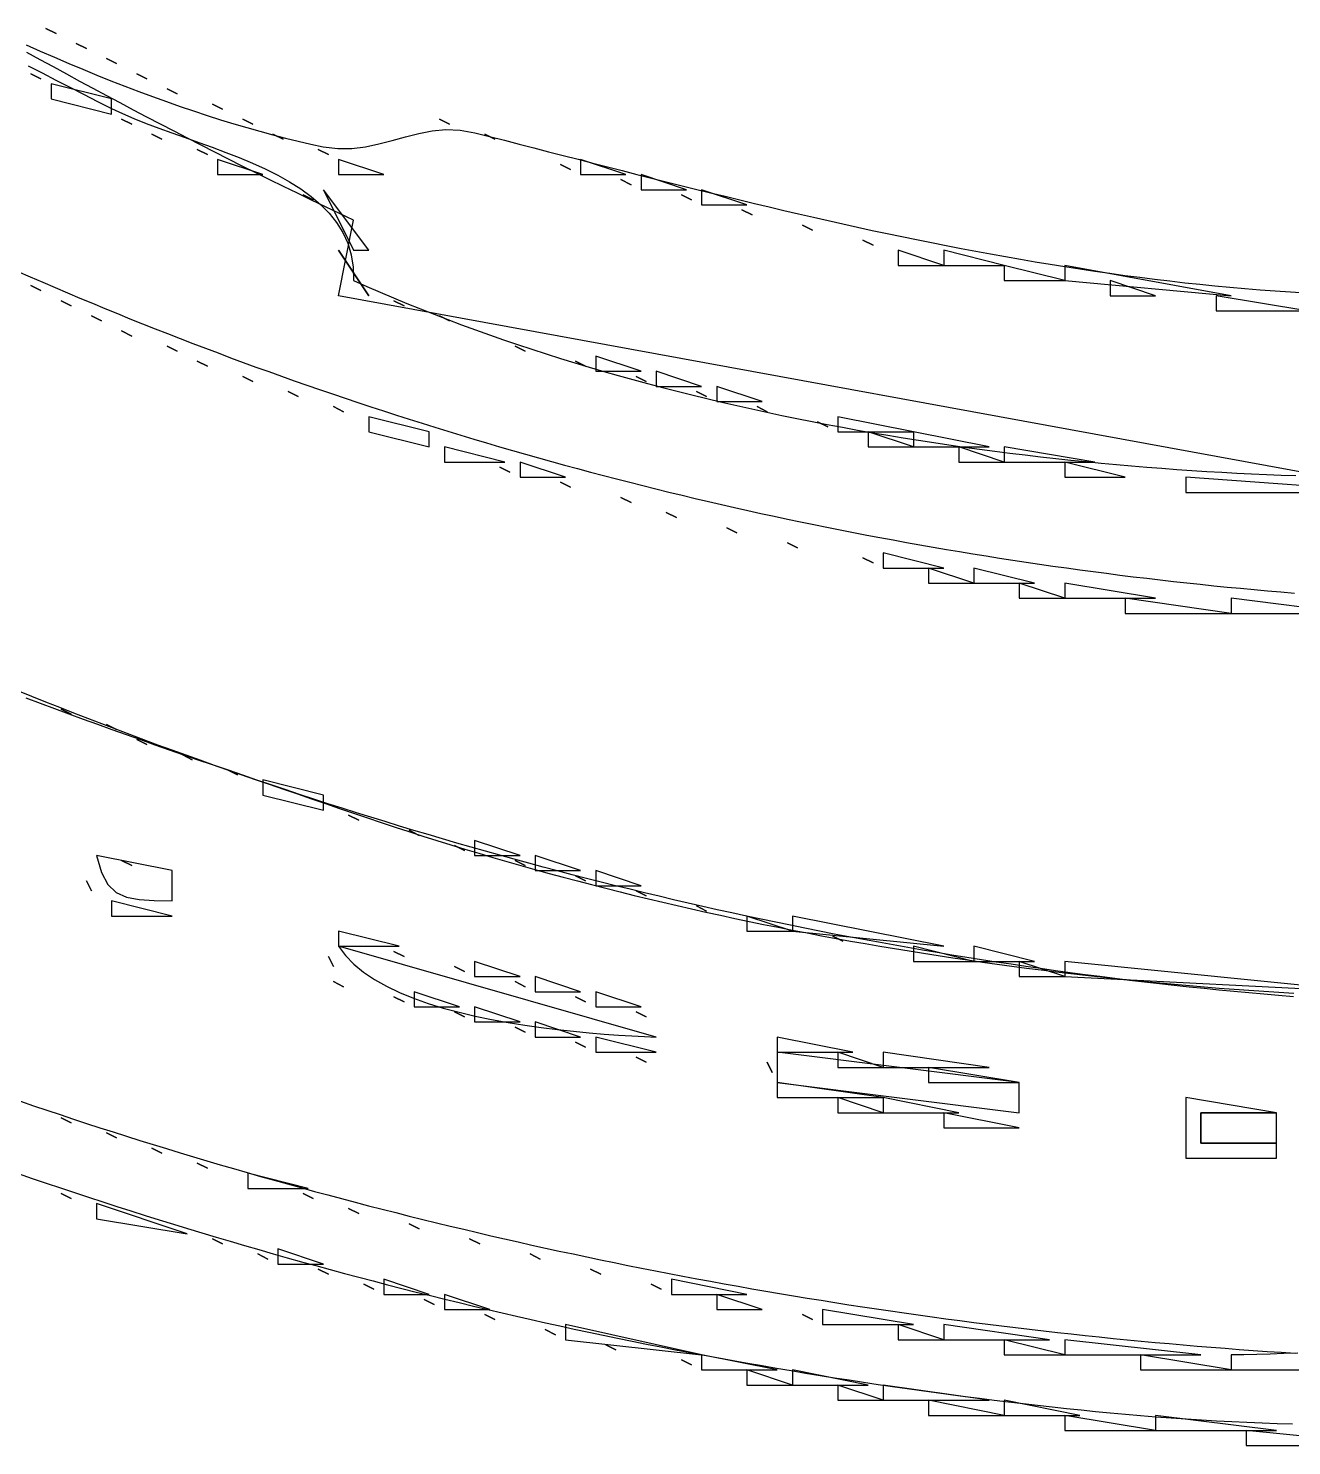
# Model space of a CAD drawing. Extents: x 0 to 1288, y 0 to 860.
# Drawn here: x 229.5 to 313, y 198 to 291.7 of the extents above; entities that cross this region are included whole.
import ezdxf

# ---------------------------------------------------------------- set-up
doc = ezdxf.new("R2010")
doc.units = 0
for name, color, linetype in [('C19', 19, 'CONTINUOUS'), ('C250', 250, 'CONTINUOUS'), ('C251', 251, 'CONTINUOUS'), ('C252', 252, 'CONTINUOUS'), ('C253', 253, 'CONTINUOUS'), ('C254', 254, 'CONTINUOUS'), ('C29', 29, 'CONTINUOUS'), ('C37', 37, 'CONTINUOUS'), ('C47', 47, 'CONTINUOUS'), ('C59', 59, 'CONTINUOUS'), ('C7', 7, 'CONTINUOUS')]:
    doc.layers.add(name, color=color, linetype=linetype)

msp = doc.modelspace()

# ---------------------------------------------------------------- linework, layer by layer
at = {"layer": 'C19'}
for points in [[(229.3255, 247.4222), (230.2739, 247.0681), (231.2229, 246.7168), (232.1724, 246.3681), (233.1222, 246.022), (234.0721, 245.6784), (235.022, 245.3372), (235.9717, 244.9982), (236.921, 244.6614), (237.8697, 244.3266), (238.8178, 243.9937), (239.7649, 243.6627), (240.711, 243.3335), (241.6559, 243.0058), (242.5994, 242.6797), (243.5413, 242.355), (244.4815, 242.0317), (245.4197, 241.7095), (246.3559, 241.3885), (247.2899, 241.0684), (248.2215, 240.7493), (249.1504, 240.431), (250.0766, 240.1133), (251, 239.7963)], [(251, 239.7962), (251.9116, 239.4852), (252.8251, 239.1785), (253.7404, 238.876), (254.6574, 238.5776), (255.5762, 238.2834), (256.4967, 237.9934), (257.4189, 237.7075), (258.3427, 237.4258), (259.2683, 237.1481), (260.1955, 236.8747), (261.1243, 236.6053), (262.0547, 236.34), (262.9867, 236.0788), (263.9203, 235.8217), (264.8554, 235.5686), (265.7921, 235.3197), (266.7302, 235.0747), (267.6699, 234.8339), (268.611, 234.597), (269.5535, 234.3642), (270.4975, 234.1354), (271.4428, 233.9106), (272.3896, 233.6898), (273.3377, 233.473), (274.2872, 233.2602), (275.238, 233.0514), (276.1901, 232.8465), (277.1434, 232.6455), (278.0981, 232.4485), (279.054, 232.2554), (280.0111, 232.0663), (280.9694, 231.8811), (281.9289, 231.6997), (282.8896, 231.5223), (283.8514, 231.3487), (284.8143, 231.1791), (285.7784, 231.0133), (286.7435, 230.8513), (287.7097, 230.6932), (288.6769, 230.5389), (289.6452, 230.3885), (290.6144, 230.2419), (291.5847, 230.0991), (292.5559, 229.9601), (293.528, 229.8248), (294.5011, 229.6934), (295.4751, 229.5657), (296.45, 229.4418), (297.4257, 229.3217), (298.4023, 229.2053), (299.3797, 229.0926), (300.3579, 228.9837), (301.3368, 228.8784), (302.3166, 228.7769), (303.2971, 228.6791), (304.2783, 228.585), (305.2602, 228.4945), (306.2429, 228.4077), (307.2261, 228.3246), (308.21, 228.2451), (309.1946, 228.1693), (310.1797, 228.0971), (311.1655, 228.0285), (312.1517, 227.9635), (313.1386, 227.9021)], [(249.333328, 230.333328), (249.666672, 229.666672), (249.333328, 230.333328)], [(228.827, 215.9853), (229.7561, 215.6663), (230.686, 215.3502), (231.6168, 215.037), (232.5484, 214.7267), (233.4809, 214.4193), (234.4141, 214.1148), (235.3482, 213.8131), (236.283, 213.5144), (237.2187, 213.2185), (238.1551, 212.9256), (239.0922, 212.6356), (240.0301, 212.3485), (240.9687, 212.0643), (241.908, 211.783), (242.848, 211.5046), (243.7887, 211.2292), (244.73, 210.9566), (245.672, 210.6871), (246.6147, 210.4204), (247.558, 210.1567), (248.5019, 209.8959), (249.4465, 209.6381), (250.3916, 209.3832), (251.3373, 209.1312), (252.2836, 208.8822), (253.2304, 208.6362), (254.1778, 208.3931), (255.1257, 208.153), (256.0741, 207.9158), (257.0231, 207.6816), (257.9725, 207.4504), (258.9224, 207.2222), (259.8728, 206.9969), (260.8236, 206.7746), (261.7749, 206.5553), (262.7266, 206.3389), (263.6787, 206.1256), (264.6312, 205.9153), (265.5842, 205.7079), (266.5375, 205.5036), (267.4911, 205.3022), (268.4451, 205.1039), (269.3995, 204.9085), (270.3542, 204.7162), (271.3091, 204.5269), (272.2644, 204.3406), (273.22, 204.1573), (274.1759, 203.977), (275.132, 203.7998), (276.0884, 203.6256), (277.045, 203.4544), (278.0018, 203.2863), (278.9589, 203.1212), (279.9161, 202.9591), (280.8735, 202.8001), (281.8311, 202.6441), (282.7889, 202.4912), (283.7468, 202.3414), (284.7049, 202.1946), (285.663, 202.0508), (286.6213, 201.9101), (287.5797, 201.7725), (288.5381, 201.638), (289.4967, 201.5065), (290.4553, 201.3781), (291.4139, 201.2528), (292.3726, 201.1306), (293.3313, 201.0114), (294.2899, 200.8954), (295.2486, 200.7824), (296.2073, 200.6725), (297.166, 200.5657), (298.1245, 200.4621), (299.0831, 200.3615), (300.0416, 200.264), (301, 200.1697), (302.0078, 200.0754), (303.0148, 199.9879), (304.0211, 199.9068), (305.0266, 199.832), (306.0314, 199.7633), (307.0355, 199.7006), (308.039, 199.6436), (309.0419, 199.5921), (310.0441, 199.546), (311.0458, 199.5051), (312.047, 199.4692), (313.0476, 199.4381)]]:
    msp.add_lwpolyline(points, dxfattribs=at)
at = {"layer": 'C250'}
for points in [[(248.666672, 283.666656), (249.333328, 283.333344), (248.666672, 283.666656)], [(247.666672, 280.666656), (248.333328, 280.333344), (247.666672, 280.666656)], [(250, 277), (252, 274), (250, 277)], [(229.666672, 274.666656), (230.333328, 274.333344), (229.666672, 274.666656)], [(301, 275), (301, 274), (304, 274), (301, 275)], [(233.666672, 272.666656), (234.333328, 272.333344), (233.666672, 272.666656)], [(256.666656, 272.666656), (257.333344, 272.333344), (256.666656, 272.666656)], [(265.666656, 269.666656), (266.333344, 269.333344), (265.666656, 269.666656)], [(269.666656, 268.666656), (270.333344, 268.333344), (269.666656, 268.666656)], [(273.666656, 267.666656), (274.333344, 267.333344), (273.666656, 267.666656)], [(283, 266), (283, 265), (288, 265), (283, 266)], [(285, 265), (285, 264), (288, 264), (285, 265)], [(291, 264), (291, 263), (294, 263), (291, 264)], [(294, 264), (294, 263), (300, 263), (294, 264)], [(264.666656, 261.666656), (265.333344, 261.333344), (264.666656, 261.666656)], [(236.666672, 244.666672), (237.333328, 244.333328), (236.666672, 244.666672)], [(239.666672, 243.666672), (240.333328, 243.333328), (239.666672, 243.666672)], [(245, 242), (245, 241), (249, 240), (249, 241), (245, 242)], [(250.666672, 239.666672), (251.333328, 239.333328), (250.666672, 239.666672)], [(254.666672, 238.666672), (255.333328, 238.333328), (254.666672, 238.666672)], [(257.666656, 237.666672), (258.333344, 237.333328), (257.666656, 237.666672)], [(263, 237), (263, 236), (266, 236), (263, 237)], [(261.666656, 236.666672), (262.333344, 236.333328), (261.666656, 236.666672)], [(265.666656, 235.666672), (266.333344, 235.333328), (265.666656, 235.666672)], [(277, 233), (277, 232), (280, 232), (277, 233)], [(280, 233), (280, 232), (290, 231), (280, 233)], [(282.666656, 231.666672), (283.333344, 231.333328), (282.666656, 231.666672)], [(288, 231), (288, 230), (292, 230), (288, 231)], [(292, 231), (292, 230), (296, 230), (292, 231)], [(295, 230), (295, 229), (298, 229), (295, 230)], [(263, 229), (263, 228), (266, 228), (263, 229)], [(253.666672, 227.666672), (254.333328, 227.333328), (253.666672, 227.666672)], [(257.666656, 226.666672), (258.333344, 226.333328), (257.666656, 226.666672)], [(261.666656, 225.666672), (262.333344, 225.333328), (261.666656, 225.666672)], [(265.666656, 224.666672), (266.333344, 224.333328), (265.666656, 224.666672)], [(279, 224), (279, 222), (295, 220), (295, 222), (279, 224)], [(289, 223), (289, 222), (295, 222), (289, 223)], [(283, 221), (283, 220), (286, 220), (283, 221)], [(247.666672, 214.666672), (248.333328, 214.333328), (247.666672, 214.666672)], [(244.666672, 210.666672), (245.333328, 210.333328), (244.666672, 210.666672)], [(251.666672, 208.666672), (252.333328, 208.333328), (251.666672, 208.666672)], [(255.666672, 207.666672), (256.333344, 207.333328), (255.666672, 207.666672)], [(259.666656, 206.666672), (260.333344, 206.333328), (259.666656, 206.666672)], [(265, 206), (265, 205), (274, 204), (265, 206)], [(313.4105, 204.1222), (312.4903, 204.0803), (311.588, 204.0463), (310.7049, 204.0211), (309.8419, 204.0054), (309, 204)], [(309, 204), (309, 203), (354, 203)], [(277, 203), (277, 202), (280, 202), (277, 203)], [(283, 202), (283, 201), (286, 201), (283, 202)], [(286, 202), (286, 201), (293, 201), (286, 202)], [(289, 201), (289, 200), (294, 200), (289, 201)], [(294, 201), (294, 200), (299, 200), (294, 201)], [(298, 200), (298, 199), (304, 199), (298, 200)], [(310, 199), (310, 198), (320, 198), (310, 199)]]:
    msp.add_lwpolyline(points, dxfattribs=at)
at = {"layer": 'C251'}
for points in [[(236.666672, 288.666656), (237.333328, 288.333344), (236.666672, 288.666656)], [(242, 283), (242, 282), (245, 282), (242, 283)], [(250, 283), (250, 282), (253, 282), (250, 283)], [(249, 281), (251, 277), (252, 277), (249, 281)], [(274, 281), (274, 280), (277, 280), (274, 281)], [(276.666656, 279.666656), (277.333344, 279.333344), (276.666656, 279.666656)], [(280.666656, 278.666656), (281.333344, 278.333344), (280.666656, 278.666656)], [(231.666672, 273.666656), (232.333328, 273.333344), (231.666672, 273.666656)], [(253.666672, 273.666656), (254.333328, 273.333344), (253.666672, 273.666656)], [(277.666656, 266.666656), (278.333344, 266.333344), (277.666656, 266.666656)], [(288, 265), (288, 264), (293, 264), (288, 265)], [(262, 263), (262, 262), (265, 262), (262, 263)], [(268.666656, 260.666656), (269.333344, 260.333344), (268.666656, 260.666656)], [(271.666656, 259.666656), (272.333344, 259.333344), (271.666656, 259.666656)], [(275.666656, 258.666656), (276.333344, 258.333344), (275.666656, 258.666656)], [(231.666672, 246.666672), (232.333328, 246.333328), (231.666672, 246.666672)], [(242.666672, 242.666672), (243.333328, 242.333328), (242.666672, 242.666672)], [(249.666672, 228.666672), (250.333328, 228.333328), (249.666672, 228.666672)], [(255, 228), (255, 227), (258, 227), (255, 228)], [(259, 227), (259, 226), (262, 226), (259, 227)], [(307, 220), (307, 218), (312, 218), (312, 220), (307, 220)], [(234, 214), (234, 213), (240, 212), (234, 214)], [(250.666672, 213.666672), (251.333328, 213.333328), (250.666672, 213.666672)], [(254.666672, 212.666672), (255.333328, 212.333328), (254.666672, 212.666672)], [(241.666672, 211.666672), (242.333328, 211.333328), (241.666672, 211.666672)], [(246, 211), (246, 210), (249, 210), (246, 211)], [(258.666656, 211.666672), (259.333344, 211.333328), (258.666656, 211.666672)], [(248.666672, 209.666672), (249.333328, 209.333328), (248.666672, 209.666672)], [(253, 209), (253, 208), (256, 208), (253, 209)], [(257, 208), (257, 207), (260, 207), (257, 208)], [(267.666656, 204.666672), (268.333344, 204.333328), (267.666656, 204.666672)], [(274, 204), (274, 203), (279, 203), (274, 204)], [(280, 203), (280, 202), (285, 202), (280, 203)]]:
    msp.add_lwpolyline(points, dxfattribs=at)
at = {"layer": 'C252'}
for points in [[(230.666672, 291.666656), (231.333328, 291.333344), (230.666672, 291.666656)], [(234.666672, 289.666656), (235.333328, 289.333344), (234.666672, 289.666656)], [(229.4945, 289.1991), (230.4038, 288.7254), (231.3163, 288.2529), (232.232, 287.7816), (233.1512, 287.3114), (234.0738, 286.8422), (235, 286.3742), (235.7172, 286.0329), (236.4814, 285.7038), (237.2854, 285.3836), (238.1223, 285.0692), (238.9852, 284.7572), (239.8669, 284.4445), (240.7606, 284.1278), (241.6592, 283.8038), (242.5557, 283.4694), (243.4431, 283.1214), (244.3145, 282.7563), (245.1629, 282.3712), (245.9812, 281.9626), (246.7625, 281.5274), (247.4997, 281.0624), (248.1859, 280.5643), (248.8142, 280.0298), (249.3774, 279.4558), (249.8686, 278.839), (250.2808, 278.1762), (250.607, 277.4641), (250.8403, 276.6995), (250.9736, 275.8792), (251, 275), (251.87, 274.6124), (252.7465, 274.2314), (253.6295, 273.8569), (254.5186, 273.4888), (255.4138, 273.1272), (256.3149, 272.772), (257.2218, 272.4231), (258.1342, 272.0805), (259.0521, 271.7443), (259.9753, 271.4144), (260.9035, 271.0907), (261.8368, 270.7732), (262.7748, 270.4619), (263.7175, 270.1568), (264.6646, 269.8578), (265.6161, 269.5649), (266.5717, 269.2781), (267.5314, 268.9973), (268.4949, 268.7226), (269.4621, 268.4538), (270.4329, 268.191), (271.407, 267.9341), (272.3844, 267.6831), (273.3648, 267.438), (274.3481, 267.1988), (275.3342, 266.9653), (276.3229, 266.7376), (277.314, 266.5157), (278.3074, 266.2995), (279.3029, 266.089), (280.3003, 265.8842), (281.2996, 265.685), (282.3006, 265.4914), (283.303, 265.3034), (284.3067, 265.1209), (285.3116, 264.9439), (286.3176, 264.7725), (287.3244, 264.6065), (288.3319, 264.4459), (289.34, 264.2907), (290.3484, 264.1409), (291.3571, 263.9965), (292.3658, 263.8573), (293.3745, 263.7235), (294.3829, 263.5949), (295.3909, 263.4715), (296.3983, 263.3533), (297.4051, 263.2403), (298.4109, 263.1324), (299.4158, 263.0297), (300.4194, 262.932), (301.4217, 262.8394), (302.4225, 262.7517), (303.4216, 262.6691), (304.4189, 262.5915), (305.4143, 262.5187), (306.4075, 262.4509), (307.3984, 262.388), (308.3868, 262.3299), (309.3727, 262.2766), (310.3558, 262.2281), (311.336, 262.1843), (312.313, 262.1453), (313.2869, 262.111)], [(231, 288), (231, 287), (235, 286), (235, 287), (231, 288)], [(243.666672, 285.666656), (244.333328, 285.333344), (243.666672, 285.666656)], [(237.666672, 284.666656), (238.333328, 284.333344), (237.666672, 284.666656)], [(245.666672, 284.666656), (246.333328, 284.333344), (245.666672, 284.666656)], [(298, 276), (298, 275), (309, 274), (298, 276)], [(308, 274), (308, 273), (314, 273), (308, 274)], [(238.666672, 270.666656), (239.333328, 270.333344), (238.666672, 270.666656)], [(240.666672, 269.666656), (241.333328, 269.333344), (240.666672, 269.666656)], [(243.666672, 268.666656), (244.333328, 268.333344), (243.666672, 268.666656)], [(246.666672, 267.666656), (247.333328, 267.333344), (246.666672, 267.666656)], [(249.666672, 266.666656), (250.333328, 266.333344), (249.666672, 266.666656)], [(252, 266), (252, 265), (256, 264), (256, 265), (252, 266)], [(298, 263), (298, 262), (302, 262), (298, 263)], [(234.666672, 245.666672), (235.333328, 245.333328), (234.666672, 245.666672)], [(259, 238), (259, 237), (262, 237), (259, 238)], [(234, 237), (234.3259, 235.8756), (234.7538, 235.0809), (235.3001, 234.5573), (235.9814, 234.2461), (236.8141, 234.0886), (237.8148, 234.0261), (239, 234), (239, 236), (234, 237)], [(235.666672, 236.666672), (236.333328, 236.333328), (235.666672, 236.666672)], [(233.333328, 235.333328), (233.666672, 234.666672), (233.333328, 235.333328)], [(267, 236), (267, 235), (270, 235), (267, 236)], [(235, 234), (235, 233), (239, 233), (235, 234)], [(273.666656, 233.666672), (274.333344, 233.333328), (273.666656, 233.666672)], [(250, 231), (250.4602, 230.3893), (251.0159, 229.8217), (251.6594, 229.2957), (252.3829, 228.8097), (253.1786, 228.3619), (254.0388, 227.9507), (254.9557, 227.5746), (255.9215, 227.2319), (256.9285, 226.9211), (257.9689, 226.6404), (259.0349, 226.3882), (260.1188, 226.163), (261.2128, 225.9631), (262.3091, 225.787), (263.4, 225.6328), (264.4777, 225.4992), (265.5345, 225.3843), (266.5625, 225.2867), (267.554, 225.2047), (268.5013, 225.1366), (269.3966, 225.0809), (270.232, 225.0359), (271, 225), (250, 231)], [(253.666672, 230.666672), (254.333328, 230.333328), (253.666672, 230.666672)], [(263, 226), (263, 225), (266, 225), (263, 226)], [(279, 225), (279, 224), (284, 224), (279, 225)], [(286, 221), (286, 220), (291, 220), (286, 221)], [(231.666672, 219.666672), (232.333328, 219.333328), (231.666672, 219.666672)], [(237.666672, 217.666672), (238.333328, 217.333328), (237.666672, 217.666672)], [(240.666672, 216.666672), (241.333328, 216.333328), (240.666672, 216.666672)], [(231.666672, 214.666672), (232.333328, 214.333328), (231.666672, 214.666672)]]:
    msp.add_lwpolyline(points, dxfattribs=at)
at = {"layer": 'C253'}
for points in [[(232.666672, 290.666656), (233.333328, 290.333344), (232.666672, 290.666656)], [(229.666672, 288.666656), (230.333328, 288.333344), (229.666672, 288.666656)], [(238.666672, 287.666656), (239.333328, 287.333344), (238.666672, 287.666656)], [(241.666672, 286.666656), (242.333328, 286.333344), (241.666672, 286.666656)], [(235.666672, 285.666656), (236.333328, 285.333344), (235.666672, 285.666656)], [(256.666656, 285.666656), (257.333344, 285.333344), (256.666656, 285.666656)], [(259.666656, 284.666656), (260.333344, 284.333344), (259.666656, 284.666656)], [(240.666672, 283.666656), (241.333328, 283.333344), (240.666672, 283.666656)], [(264.666656, 282.666656), (265.333344, 282.333344), (264.666656, 282.666656)], [(268.666656, 281.666656), (269.333344, 281.333344), (268.666656, 281.666656)], [(272.666656, 280.666656), (273.333344, 280.333344), (272.666656, 280.666656)], [(284.666656, 277.666656), (285.333344, 277.333344), (284.666656, 277.666656)], [(287, 277), (287, 276), (290, 276), (287, 277)], [(290, 277), (290, 276), (294, 276), (290, 277)], [(294, 276), (294, 275), (298, 275), (294, 276)], [(235.666672, 271.666656), (236.333328, 271.333344), (235.666672, 271.666656)], [(267, 270), (267, 269), (270, 269), (267, 270)], [(271, 269), (271, 268), (274, 268), (271, 269)], [(257, 264), (257, 263), (261, 263), (257, 264)], [(260.666656, 262.666656), (261.333344, 262.333344), (260.666656, 262.666656)], [(306, 262), (306, 261), (320, 261), (306, 262)], [(279.666656, 257.666656), (280.333344, 257.333344), (279.666656, 257.666656)], [(284.666656, 256.666656), (285.333344, 256.333344), (284.666656, 256.666656)], [(286, 257), (286, 256), (290, 256), (286, 257)], [(289, 256), (289, 255), (292, 255), (289, 256)], [(292, 256), (292, 255), (296, 255), (292, 256)], [(295, 255), (295, 254), (298, 254), (295, 255)], [(298, 255), (298, 254), (304, 254), (298, 255)], [(302, 254), (302, 253), (309, 253), (302, 254)], [(250, 232), (250, 231), (254, 231), (250, 232)], [(257.666656, 229.666672), (258.333344, 229.333328), (257.666656, 229.666672)], [(259, 230), (259, 229), (262, 229), (259, 230)], [(261.666656, 228.666672), (262.333344, 228.333328), (261.666656, 228.666672)], [(265.666656, 227.666672), (266.333344, 227.333328), (265.666656, 227.666672)], [(267, 228), (267, 227), (270, 227), (267, 228)], [(269.666656, 226.666672), (270.333344, 226.333328), (269.666656, 226.666672)], [(267, 225), (267, 224), (271, 224), (267, 225)], [(283, 224), (283, 223), (286, 223), (283, 224)], [(286, 224), (286, 223), (293, 223), (286, 224)], [(269.666656, 223.666672), (270.333344, 223.333328), (269.666656, 223.666672)], [(279, 222), (279, 221), (286, 221), (279, 222)], [(244, 216), (244, 215), (248, 215), (244, 216)], [(266.666656, 209.666672), (267.333344, 209.333328), (266.666656, 209.666672)], [(272, 209), (272, 208), (277, 208), (272, 209)], [(275, 208), (275, 207), (278, 207), (275, 208)], [(280.666656, 206.666672), (281.333344, 206.333328), (280.666656, 206.666672)], [(282, 207), (282, 206), (288, 206), (282, 207)], [(287, 206), (287, 205), (290, 205), (287, 206)]]:
    msp.add_lwpolyline(points, dxfattribs=at)
at = {"layer": 'C254'}
for points in [[(266, 283), (266, 282), (269, 282), (266, 283)], [(270, 282), (270, 281), (273, 281), (270, 282)], [(309, 254), (309, 253), (317, 253), (309, 254)], [(306, 221), (306, 217), (312, 217), (312, 218), (307, 218), (307, 220), (312, 220), (306, 221)], [(262.666656, 210.666672), (263.333344, 210.333328), (262.666656, 210.666672)], [(270.666656, 208.666672), (271.333344, 208.333328), (270.666656, 208.666672)], [(290, 206), (290, 205), (297, 205), (290, 206)], [(294, 205), (294, 204), (298, 204), (294, 205)], [(298, 205), (298, 204), (307, 204), (298, 205)], [(303, 204), (303, 203), (309, 203), (303, 204)]]:
    msp.add_lwpolyline(points, dxfattribs=at)
at = {"layer": 'C29'}
msp.add_lwpolyline([(278.333344, 223.333328), (278.666656, 222.666672), (278.333344, 223.333328)], dxfattribs=at)
at = {"layer": 'C37'}
for points in [[(281.666656, 265.666656), (282.333344, 265.333344), (281.666656, 265.666656)], [(298, 230), (298, 229), (318, 228), (298, 230)], [(263.666656, 205.666672), (264.333344, 205.333328), (263.666656, 205.666672)], [(304, 200), (304, 199), (312, 199), (304, 200)]]:
    msp.add_lwpolyline(points, dxfattribs=at)
at = {"layer": 'C47'}
for points in [[(261.666656, 270.666656), (262.333344, 270.333344), (261.666656, 270.666656)], [(275, 268), (275, 267), (278, 267), (275, 268)], [(269.666656, 234.666672), (270.333344, 234.333328), (269.666656, 234.666672)], [(272.666656, 203.666672), (273.333344, 203.333328), (272.666656, 203.666672)]]:
    msp.add_lwpolyline(points, dxfattribs=at)
at = {"layer": 'C59'}
for points in [[(290, 220), (290, 219), (295, 219), (290, 220)], [(234.666672, 218.666672), (235.333328, 218.333328), (234.666672, 218.666672)]]:
    msp.add_lwpolyline(points, dxfattribs=at)
at = {"layer": 'C7'}
for points in [[(229.3463, 290.5825), (230.2884, 290.1623), (231.2283, 289.7514), (232.1656, 289.35), (233.1, 288.9584), (234.031, 288.5768), (234.9584, 288.2055), (235.8816, 287.8446), (236.8005, 287.4944), (237.7145, 287.1551), (238.6233, 286.827), (239.5265, 286.5104), (240.4237, 286.2053), (241.3146, 285.9121), (242.1988, 285.631), (243.0759, 285.3623), (243.9455, 285.1062), (244.8073, 284.8628), (245.6609, 284.6325), (246.5058, 284.4155), (247.3418, 284.2119), (248.1684, 284.0222), (248.9853, 283.8464), (249.9513, 283.7198), (250.8832, 283.729), (251.7887, 283.8428), (252.6755, 284.03), (253.5514, 284.2593), (254.4242, 284.4996), (255.3018, 284.7196), (256.1918, 284.8881), (257.1021, 284.9738), (258.0404, 284.9456), (259.0146, 284.7723), (259.9894, 284.5208), (260.9638, 284.2692), (261.9377, 284.0175), (262.9113, 283.7659), (263.8846, 283.5145), (264.8575, 283.2634), (265.8302, 283.0129), (266.8026, 282.763), (267.7749, 282.5138), (268.747, 282.2656), (269.719, 282.0184), (270.6909, 281.7724), (271.6627, 281.5277), (272.6345, 281.2844), (273.6064, 281.0428), (274.5783, 280.8029), (275.5503, 280.5648), (276.5224, 280.3287), (277.4947, 280.0948), (278.4673, 279.8632), (279.44, 279.6339), (280.4131, 279.4072), (281.3864, 279.1832), (282.3601, 278.9621), (283.3342, 278.7438), (284.3088, 278.5287), (285.2838, 278.3168), (286.2592, 278.1083), (287.2353, 277.9033), (288.2119, 277.702), (289.1891, 277.5044), (290.1669, 277.3107), (291.1455, 277.1212), (292.1247, 276.9358), (293.1047, 276.7547), (294.0855, 276.5781), (295.0672, 276.4061), (296.0497, 276.2388), (297.0331, 276.0765), (298.0174, 275.9191), (299.0027, 275.7669), (299.989, 275.62), (300.9764, 275.4785), (301.9648, 275.3426), (302.9544, 275.2124), (303.9451, 275.088), (304.9371, 274.9696), (305.9302, 274.8574), (306.9246, 274.7513), (307.9203, 274.6517), (308.9174, 274.5586), (309.9158, 274.4721), (310.9157, 274.3924), (311.917, 274.3197), (312.9198, 274.2541), (313.9241, 274.1956)], [(321, 261), (250, 274), (251, 279), (250.0684, 279.4377), (249.1402, 279.8778), (248.2152, 280.3202), (247.2934, 280.7649), (246.3747, 281.2118), (245.459, 281.6609), (244.5462, 282.1122), (243.6364, 282.5657), (242.7293, 283.0212), (241.8249, 283.4787), (240.9232, 283.9383), (240.024, 284.3998), (239.1274, 284.8633), (238.2331, 285.3286), (237.3412, 285.7958), (236.4515, 286.2648), (235.564, 286.7356), (234.6787, 287.2081), (233.7953, 287.6823), (232.9139, 288.1582), (232.0344, 288.6357), (231.1567, 289.1148), (230.2808, 289.5954), (229.4064, 290.0775)], [(228.8127, 275.6046), (229.6305, 275.2457), (230.4496, 274.8898), (231.2698, 274.5367), (232.0911, 274.1865), (232.9137, 273.8393), (233.7374, 273.495), (234.5622, 273.1536), (235.3882, 272.815), (236.2153, 272.4794), (237.0435, 272.1468), (237.8728, 271.817), (238.7032, 271.4901), (239.5347, 271.1662), (240.3673, 270.8452), (241.2009, 270.527), (242.0356, 270.2118), (242.8713, 269.8996), (243.7081, 269.5902), (244.5459, 269.2838), (245.3848, 268.9802), (246.2246, 268.6796), (247.0654, 268.3819), (247.9073, 268.0872), (248.7501, 267.7953), (249.5939, 267.5064), (250.4386, 267.2204), (251.2843, 266.9373), (252.131, 266.6571), (252.9786, 266.3799), (253.8271, 266.1056), (254.6765, 265.8342), (255.5268, 265.5657), (256.3781, 265.3002), (257.2302, 265.0376), (258.0832, 264.7779), (258.9371, 264.5211), (259.7918, 264.2673), (260.6474, 264.0164), (261.5038, 263.7684), (262.3611, 263.5234), (263.2191, 263.2813), (264.078, 263.0421), (264.9377, 262.8059), (265.7982, 262.5726), (266.6595, 262.3422), (267.5215, 262.1147), (268.3843, 261.8902), (269.2479, 261.6686), (270.1122, 261.45), (270.9773, 261.2343), (271.843, 261.0215), (272.7095, 260.8117), (273.5767, 260.6048), (274.4447, 260.4008), (275.3133, 260.1998), (276.1825, 260.0017), (277.0525, 259.8066), (277.9231, 259.6144), (278.7944, 259.4251), (279.6663, 259.2388), (280.5389, 259.0555), (281.412, 258.875), (282.2858, 258.6975), (283.1602, 258.523), (284.0352, 258.3514), (284.9108, 258.1827), (285.7869, 258.017), (286.6637, 257.8543), (287.541, 257.6945), (288.4188, 257.5376), (289.2972, 257.3837), (290.1761, 257.2327), (291.0555, 257.0847), (291.9354, 256.9396), (292.8159, 256.7975), (293.6968, 256.6583), (294.5782, 256.5221), (295.4601, 256.3889), (296.3425, 256.2586), (297.2253, 256.1312), (298.1086, 256.0068), (298.9923, 255.8853), (299.8764, 255.7669), (300.7609, 255.6513), (301.6459, 255.5387), (302.5313, 255.4291), (303.417, 255.3225), (304.3031, 255.2187), (305.1896, 255.118), (306.0765, 255.0202), (306.9637, 254.9254), (307.8512, 254.8335), (308.7391, 254.7446), (309.6273, 254.6587), (310.5159, 254.5757), (311.4047, 254.4957), (312.2938, 254.4186), (313.1832, 254.3445)], [(313.128, 227.6614), (312.1399, 227.7428), (311.1524, 227.8277), (310.1654, 227.9162), (309.179, 228.0082), (308.1931, 228.1038), (307.2077, 228.2029), (306.2229, 228.3055), (305.2387, 228.4116), (304.2551, 228.5212), (303.272, 228.6344), (302.2895, 228.751), (301.3076, 228.8712), (300.3263, 228.9948), (299.3456, 229.122), (298.3654, 229.2526), (297.3859, 229.3867), (296.407, 229.5243), (295.4287, 229.6654), (294.4511, 229.8099), (293.4741, 229.9579), (292.4977, 230.1093), (291.5219, 230.2643), (290.5468, 230.4226), (289.5724, 230.5844), (288.5985, 230.7496), (287.6254, 230.9183), (286.6529, 231.0904), (285.6811, 231.2659), (284.71, 231.4449), (283.7396, 231.6272), (282.7698, 231.813), (281.8008, 232.0022), (280.8324, 232.1948), (279.8647, 232.3907), (278.8978, 232.5901), (277.9316, 232.7929), (276.966, 232.999), (276.0013, 233.2085), (275.0372, 233.4214), (274.0739, 233.6377), (273.1113, 233.8573), (272.1495, 234.0803), (271.1884, 234.3066), (270.2281, 234.5363), (269.2685, 234.7693), (268.3097, 235.0057), (267.3517, 235.2454), (266.3945, 235.4884), (265.4381, 235.7348), (264.4824, 235.9844), (263.5275, 236.2374), (262.5735, 236.4938), (261.6202, 236.7534), (260.6678, 237.0163), (259.7162, 237.2825), (258.7654, 237.552), (257.8154, 237.8248), (256.8663, 238.1009), (255.918, 238.3802), (254.9705, 238.6628), (254.0239, 238.9487), (253.0782, 239.2379), (252.1333, 239.5303), (251.1892, 239.826), (250.2461, 240.1249), (249.3038, 240.4271), (248.3624, 240.7325), (247.4219, 241.0411), (246.4823, 241.353), (245.5436, 241.6681), (244.6058, 241.9864), (243.6689, 242.308), (242.7329, 242.6327), (241.7978, 242.9607), (240.8637, 243.2919), (239.9305, 243.6262), (238.9982, 243.9638), (238.0668, 244.3045), (237.1365, 244.6484), (236.207, 244.9955), (235.2785, 245.3458), (234.351, 245.6993), (233.4245, 246.0559), (232.4989, 246.4156), (231.5743, 246.7786), (230.6507, 247.1447), (229.7281, 247.5139), (228.8064, 247.8862)], [(228.9739, 220.7609), (229.8481, 220.4633), (230.7233, 220.1683), (231.5994, 219.8759), (232.4764, 219.586), (233.3543, 219.2988), (234.2332, 219.014), (235.1129, 218.7318), (235.9936, 218.4522), (236.8751, 218.1752), (237.7575, 217.9007), (238.6408, 217.6288), (239.5249, 217.3595), (240.4099, 217.0927), (241.2958, 216.8285), (242.1824, 216.5669), (243.0699, 216.3078), (243.9582, 216.0513), (244.8474, 215.7974), (245.7373, 215.546), (246.628, 215.2973), (247.5195, 215.0511), (248.4118, 214.8074), (249.3048, 214.5663), (250.1986, 214.3278), (251.0932, 214.0919), (251.9885, 213.8586), (252.8845, 213.6278), (253.7813, 213.3996), (254.6788, 213.1739), (255.577, 212.9509), (256.4759, 212.7304), (257.3754, 212.5125), (258.2757, 212.2972), (259.1766, 212.0844), (260.0783, 211.8743), (260.9805, 211.6667), (261.8834, 211.4616), (262.787, 211.2592), (263.6912, 211.0593), (264.596, 210.862), (265.5015, 210.6673), (266.4075, 210.4752), (267.3141, 210.2857), (268.2214, 210.0987), (269.1292, 209.9143), (270.0376, 209.7325), (270.9466, 209.5533), (271.8561, 209.3767), (272.7661, 209.2026), (273.6768, 209.0311), (274.5879, 208.8623), (275.4996, 208.696), (276.4118, 208.5322), (277.3244, 208.3711), (278.2376, 208.2126), (279.1513, 208.0566), (280.0655, 207.9032), (280.9801, 207.7524), (281.8952, 207.6042), (282.8108, 207.4586), (283.7268, 207.3156), (284.6433, 207.1752), (285.5601, 207.0373), (286.4775, 206.9021), (287.3952, 206.7694), (288.3133, 206.6393), (289.2318, 206.5118), (290.1508, 206.3869), (291.0701, 206.2646), (291.9897, 206.1449), (292.9098, 206.0278), (293.8302, 205.9133), (294.7509, 205.8013), (295.672, 205.692), (296.5934, 205.5852), (297.5152, 205.4811), (298.4372, 205.3795), (299.3596, 205.2806), (300.2822, 205.1842), (301.2052, 205.0904), (302.1284, 204.9993), (303.0519, 204.9107), (303.9757, 204.8247), (304.8997, 204.7413), (305.824, 204.6605), (306.7485, 204.5823), (307.6732, 204.5068), (308.5982, 204.4338), (309.5234, 204.3634), (310.4487, 204.2956), (311.3743, 204.2304), (312.3001, 204.1678), (313.226, 204.1078)]]:
    msp.add_lwpolyline(points, dxfattribs=at)

doc.saveas('drawing.dxf')
